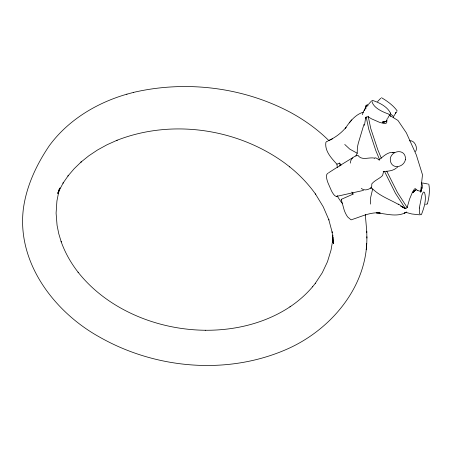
<?xml version="1.0" encoding="UTF-8"?>
<svg xmlns="http://www.w3.org/2000/svg" width="452" height="452" viewBox="0 0 452 452"><rect width="100%" height="100%" fill="white"/><g stroke="black" fill="none" stroke-linecap="round" stroke-linejoin="round"><path stroke-width="0.68" d="M336.344 167.85L337.299 167.37L336.915 164.195C331.502 158.251 324.751 151.313 325.819 142.566L326.491 141.549L327.627 141.38M355.877 156.104L357.21 153.217L357.374 147.346L358.283 143.273L363.962 124.328L364.481 125.385L365.708 117.317M126.978 94.152L126.724 94.225C96.525 102.926 68.032 120.13 49.291 145.736C36.448 164.697 26.323 186.264 23.323 209.146C16.837 262.714 54.093 311.682 98.931 336.712L99.073 336.791C155.415 369.03 227.367 375.488 287.218 349.063C331.056 329.711 367.702 286.404 366.877 236.724M332.909 235.136L332.373 242.498L332.463 241.73L331.022 250.142L327.468 261.753L322.231 272.833L315.202 283.489M361.261 188.444C364.448 191.123 368.883 189.8 371.68 187.23L371.804 183.845C374.702 180.28 379.46 178.732 382.567 175.579L383.556 171.641M387.036 118.961L386.935 120.492L386.104 121.418L382.432 122.362L385.838 121.531L386.596 120.808M386.856 120.904L386.737 122.605L385.935 123.402L384.466 123.628L379.556 122.339L371.561 118.848L368.075 116.785L366.018 117.141L365.702 118.198M367.9 105.881L368.001 104.508L366.137 105.35L364.419 110.712M365.866 108.791L366.137 105.35M366.21 249.696L366.736 243.47M420.637 191.981L422.484 174.743L416.32 154.934L406.365 132.865L397.963 120.452L388.986 114.949M374.578 158.302C374.996 156.714 378.522 159.386 379.369 160.279M422.111 187.783L420.575 191.964L422.411 186.004L421.784 182.693M421.4 189.75L421.942 187.766L420.778 191.987L421.648 188.411M350.294 163.132C350.407 158.951 353.956 155.985 357.843 155.239C361.668 161.008 369.007 156.889 374.51 158.127M370.38 187.987L372.674 188.93L370.668 197.445L370.583 204.101M362.261 114.678L363.781 110.909L365.312 108.503M60.043 187.84L58.432 193.275L58.602 192.552L56.924 200.959L56.088 213.124L57.071 225.373L58.771 233.735L61.252 241.961L61.139 241.634C65.065 252.736 70.97 263.081 78.207 272.358L78.049 272.155C96.734 295.896 123.447 312.445 152.002 321.654L156.658 323.078C172.444 327.66 188.851 330.09 205.293 330.259L205.231 330.259C234.955 330.508 265.262 323.293 290.19 306.705L289.975 306.846C298.439 301.156 306.19 294.388 312.744 286.568L312.53 286.839L315.423 283.218M59.297 189.422L58.37 191.761L59.63 188.603M59.472 188.947L57.647 193.433L63.399 182.512L63.009 183.173L68.32 175.54L67.958 175.992L74.168 168.715L81.247 161.867L80.914 162.149L88.841 155.782L97.559 149.968L107.011 144.764L117.147 140.216L116.882 140.329C172.009 118.74 237.662 128.56 285.212 163.398L289.783 166.924L289.551 166.748C299.433 174.715 308.349 183.924 315.671 194.309L315.423 193.936L323.236 206.796L328.926 219.966L328.711 219.389L332.265 232.633L332.096 231.831L333.418 243.718L333.13 237.17M393.359 117.695L393.63 117.079L393.025 115.978L390.392 113.876M388.861 116.215L387.601 118.503M393.861 116.113L395.986 112.565L395.438 113.48M381.477 97.705C386.895 100.796 393.63 105.683 397.223 110.989M395.867 112.763L396.619 111.723M363.397 112.13C355.193 114.61 349.769 121.707 345.209 128.515L346.051 127.362C341.192 133.131 335.09 137.815 328.011 140.798M414.196 191.043L412.947 192.682L415.303 190.1M366.719 106.582L367.369 105.751M368.521 104.305L370.968 101.525M351.775 119.865L349.243 122.893M377.527 101.593L380.708 98.304M415.495 151.573C418.337 148.041 414.388 139.651 409.45 140.843M397.641 167.02L396.771 167.709M328.694 172.72L336.028 168.02M415.58 190.009L412.71 192.512L414.168 190.829L415.58 190.009L416.738 189.863L417.801 190.575M352.65 157.748L339.548 165.765M337.299 167.37L340.316 165.579L339.593 163.093L336.915 164.195M406.484 212.124C397.133 217.621 386.403 213.643 376.476 212.926L380.251 212.92C370.244 211.92 361.052 216.74 351.712 219.615A9.113 2.266 69.3 0 1 350.955 219.751L347.87 217.169A9.159 2.288 69.3 0 1 344.243 210.276L341.198 199.372L353.068 194.145L352.633 192.484M396.319 168.104C392.494 171.246 387.539 171.014 383.189 171.754M328.412 140.838L332.548 138.775M406.512 212.112L404.314 213.158L406.111 212.31M328.152 173.133L326.892 174.223L326.502 175.602A9.339 2.537 67.3 0 0 327.903 182.648L331.446 190.789A9.334 2.531 67.4 0 0 335.412 196.078L336.548 196.411L337.797 195.863M384.601 122.034L385.963 121.475L382.415 122.057L385.838 121.531M133.419 92.423L133.656 92.361C185.868 80.258 242.667 87.095 290.116 112.209L290.325 112.322C304.411 119.983 317.603 129.391 328.988 140.719M126.724 94.225L133.656 92.361M336.548 196.411L363.532 190.382M379.036 159.782C383.234 156.607 387.827 151.527 393.828 152.414M426.756 204.157L425.451 204.259M371.312 187.23L371.68 187.23M394.5 152.443L392.251 152.392L394.483 152.573M419.71 214.836L411.891 213.988L405.823 212.372M392.415 152.471L393.794 152.539M427.586 183.953L422.552 182.987M420.207 191.269L417.914 190.569M401.257 206.507L401.788 206.762M402.466 207.084L405.404 208.508L407.145 207.524L409.636 198.908L412.439 192.247L414.416 189.004L415.326 188.648L416.32 189.411M357.21 153.217L349.746 149.109L344.752 144.448M400.585 206.185L400.896 206.338M401.28 206.479L401.817 206.739M402.235 206.954L404.517 208.191M428.53 184.02L428.795 184.184C430.106 190.71 429.038 197.761 427.321 204.084L427.067 203.886M405.128 208.508L398.365 204.05L398.528 204.49C389.839 199.462 379.929 196.106 372.674 188.93M389.251 115.283L389.782 115.644M389.906 115.729L390.714 116.339M406.094 208.649L404.58 207.298L395.466 193.315L384.46 171.314M407.534 207.434L406.534 206.53L397.449 192.524L386.72 171.138M341.091 165.223L339.593 163.093M353.068 194.145L351.809 192.066M341.198 199.372L341.548 199.925M381.313 158.177L377.799 149.759L370.793 128.634L368.137 116.204M379.601 159.663L375.821 150.601L368.838 129.487L366.216 117.062M365.278 214.333L366.747 231.254L366.905 238.063M366.747 231.254L366.775 232.599M342.469 203.575A28.572 6.718 67.2 0 1 337.35 196.123M390.432 113.045L390.375 114.13L389.771 114.497C383.386 112.209 372.996 108.169 371.77 100.717L372.408 100.367C379.166 102.576 387.161 106.412 390.432 113.045M419.315 208.01L419.501 213.417L420.857 214.858L421.473 214.468C424.027 207.756 426.795 199.513 424.524 192.473L423.801 191.993L423.185 192.337L421.919 195.055L419.315 208.01M405.45 159.72C403.212 168.602 389.714 169.63 390.291 158.375C392.257 149.589 406.308 148.759 405.45 159.72"/></g></svg>
